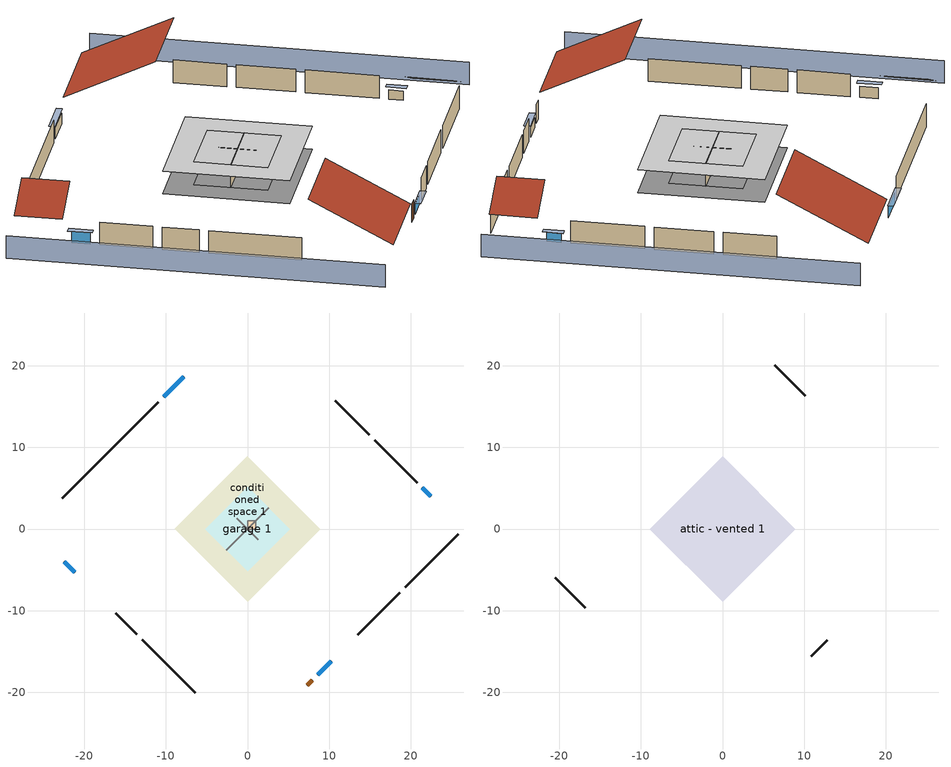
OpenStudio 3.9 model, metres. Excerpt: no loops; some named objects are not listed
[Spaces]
garage 1
 floor foundation (Slab1 construction): -5.17,0 0,5.17 5.17,0 0,-5.17 z0
 wall outside (Wall1 construction): 20.76,5.69 15.59,10.87 z0:2.44
 wall outside (Wall2 construction): 13.49,-12.97 18.66,-7.79 z0:2.44
 wall outside (Wall12 construction): -16.13,-10.32 -13.55,-12.91 z0:2.44
 wall to conditioned space 1 (Wall5 construction Reversed): 2.59,2.59 -2.59,-2.59 z0:2.44
 wall to conditioned space 1 (Wall6 construction Reversed): -1.29,1.29 1.29,-1.29 z0:2.44
conditioned space 1
 floor foundation (Slab2 construction): -8.88,0 0,8.88 8.88,0 0,-8.88 z0
 wall outside (Wall3 construction): -10.93,15.52 -22.66,3.79 z0:2.44
 wall outside (Wall4 construction): 14.93,11.52 10.77,15.68 z0:2.44
 wall outside (Wall7 construction): 19.32,-7.14 25.8,-0.66 z0:2.44
 wall outside (Wall8 construction): -12.89,-13.57 -6.37,-20.08 z0:2.44
 wall outside (AdiabaticWallConstruction): -7.84,18.62 -10.28,16.18 z0:1.16; 22.45,4.01 21.42,5.04 z0:0.98; 8.6,-17.86 10.24,-16.22 z0:1.04; -22.45,-4.01 -21.16,-5.29 z0:1.22
 wall outside (AdiabaticWallConstruction 1): 7.3,-19.16 7.94,-18.51 z0:2.03
 window (WindowConstruction): -7.84,18.62 -10.28,16.18 z0:1.16
 window (WindowConstruction 1): 22.45,4.01 21.42,5.04 z0:0.98
 window (WindowConstruction 2): 8.6,-17.85 10.24,-16.22 z0:1.04
 window (WindowConstruction 3): -22.45,-4.01 -21.16,-5.29 z0:1.22
 door (Door): 7.3,-19.16 7.94,-18.51 z0:2.03
central ac and furnace airloop ret air space
 floor adiabatic (AdiabaticConst): 0,0 0,1 1,1 1,0 z0
 wall adiabatic (AdiabaticConst): 0,1 0,0 1,0 1,1 0,1 z0:1
 ceiling adiabatic (AdiabaticConst): 1,0 1,1 0,1 0,0 z1
attic - vented 1
 floor to garage 1 (Floor1 construction): -5.17,0 0,5.17 5.17,0 0,-5.17 z2.44
 floor to conditioned space 1 (Floor2 construction Reversed): -8.88,0 0,8.88 8.88,0 0,-8.88 z2.44
 wall outside (Wall9 construction): 10.12,16.34 6.4,20.05 z0:2.44
 wall outside (Wall10 construction): -20.5,-5.95 -16.79,-9.67 z0:2.44
 wall outside (Wall11 construction): 10.89,-15.56 12.83,-13.62 z0:2.44
 roof outside (Roof1 construction): -7.18,19.27,2.44 -0.76,12.85,6.98 6.42,20.03,6.98 0,26.46,2.44
 roof outside (Roof2 construction): 23.11,3.35,2.44 20.11,0.35,4.56 23.46,-3,4.56 26.46,0,2.44
 roof outside (Roof3 construction): -23.11,-3.35,2.44 -20.11,-0.35,4.56 -23.46,3,4.56 -26.46,0,2.44
 roof outside (Roof4 construction): 6.64,-19.81,2.44 0.7,-13.88,6.64 -5.94,-20.52,6.64 0,-26.46,2.44
shading: -29.69,-3.23 -3.23,-29.69 / 29.69,3.23 3.23,29.69 z0:2.44; -10.49,15.96 -7.62,18.83 -8.05,19.26 -10.92,16.39 z1.46; 21.2,5.25 22.66,3.79 23.1,4.22 21.63,5.68 z1.28; 10.45,-16 8.38,-18.07 8.82,-18.5 10.88,-16.43 z1.34; -20.95,-5.51 -22.66,-3.79 -23.1,-4.22 -21.38,-5.94 z1.52
[Site]
Portland Intl Arpt_OR: Latitude {deg}=45.59; Longitude {deg}=-122.6; Time Zone {hr}=-8; Elevation {m}=33; Terrain=Suburbs; Keep Site Location Information=Yes
[Site:GroundTemperature:Shallow]
10.2558, 8.96328, 8.85977, 9.47314, 11.9355, 14.3863, 16.5111, 17.8571, 17.9714, 16.8767, 14.8061, 12.4304
[Site:WaterMainsTemperature]
Calculation Method=Schedule; Temperature Schedule=mains temperature schedule
[Building]
Building 1
[Material] Roughness=Rough
Name | Thickness {m} | Conductivity {W/m-K} | Density {kg/m3} | Specific Heat {J/kg-K} | Thermal Absorptance | Solar Absorptance | Visible Absorptance
asphalt or fiberglass shingles | 0.00635 | 0.162714 | 1121.4 | 1465.45 | 0.9 | 0.85 | 0.85
roof rigid ins | 0.00281632 | 0.029427 | 32.04 | 1214.23 | 0.9 | 0.7 | 0.7
osb sheathing 0.5 in. | 0.0127 | 0.115458 | 512.64 | 1214.23 | 0.9 | 0.6 | 0.6
wood siding | 0.0254 | 0.102417 | 544.68 | 1172.36 | 0.9 | 0.85 | 0.85
osb sheathing 0.5 in. 1 | 0.0127 | 0.115458 | 512.64 | 1214.23 | 0.9 | 0.7 | 0.7
wall stud and cavity | 0.1397 | 0.727959 | 139.0536 | 1170.24 | 0.9 | 0.6 | 0.6
wall stud and cavity 1 | 0.1397 | 0.550994 | 139.0536 | 1170.24 | 0.9 | 0.7 | 0.7
gypsum board | 0.0127 | 0.160291 | 801 | 837.4 | 0.9 | 0.6 | 0.6
osb sheathing 0.5 in. 2; osb sheathing 0.5 in. 3 | 0.0127 | 0.115458 | 512.64 | 1214.23
wall stud and cavity 2 | 0.1397 | 0.335416 | 139.0536 | 1170.24 | 0.9 | 0.7 | 0.7
ceiling stud and cavity | 0.1397 | 1.39189 | 65.682 | 1177.47 | 0.9 | 0.7 | 0.7
ceiling loosefill ins | 0.338667 | 0.0480833 | 16.02 | 1046.75 | 0.9 | 0.7 | 0.7
ceiling stud and cavity 1 | 0.1397 | 0.0920385 | 65.682 | 1177.47 | 0.9 | 0.7 | 0.7
concrete 4.0 in. | 0.1016 | 1.803125 | 2242.8 | 837.4 | 0.9 | 0.7 | 0.7
floor covering | 0.0127 | 0.0450781 | 54.468 | 1339.84 | 0.9 | 0.9 | 0.9
wood siding 1; wood siding 2 | 0.0254 | 0.102417 | 544.68 | 1172.36
wall rigid ins | 0.512978 | 0.029427 | 32.04 | 1214.23 | 0.9 | 0.7 | 0.7
wall stud and cavity 3 | 0.0889 | 0.380278 | 52.3479 | 1209.89 | 0.9 | 0.7 | 0.7
door material | 0.04445 | 0.0612267 | 512.64 | 1214.23 | 0.9 | 0.7 | 0.7
wall stud and cavity 4 | 0.0889 | 0.391764 | 83.0341 | 1211.67 | 0.9 | 0.7 | 0.7
furniture material conditioned space 1; furniture material garage 1 | 0.1524 | 0.115458 | 640.8 | 1214.23 | 0.9 | 0.6 | 0.6
[Construction]
Roof1 construction; Roof2 construction; Roof3 construction; Roof4 construction: asphalt or fiberglass shingles, roof rigid ins, osb sheathing 0.5 in.
Wall1 construction; Wall2 construction: wood siding, osb sheathing 0.5 in. 1, wall stud and cavity
Wall3 construction; Wall4 construction: wood siding, osb sheathing 0.5 in. 1, wall stud and cavity 1, gypsum board
Wall5 construction Reversed: gypsum board, wall stud and cavity 2, osb sheathing 0.5 in. 2
Wall6 construction Reversed: gypsum board, wall stud and cavity 2, osb sheathing 0.5 in. 3
Wall7 construction; Wall8 construction: wood siding, osb sheathing 0.5 in. 2, wall stud and cavity 1, gypsum board
Wall9 construction; Wall10 construction; Wall11 construction; Wall12 construction: wood siding, osb sheathing 0.5 in. 2, wall stud and cavity
Floor1 construction: ceiling stud and cavity
Floor2 construction Reversed: gypsum board, ceiling stud and cavity 1, ceiling loosefill ins
Slab1 construction: concrete 4.0 in.
Slab2 construction: concrete 4.0 in., floor covering
WindowConstruction; WindowConstruction 1; WindowConstruction 2; WindowConstruction 3: WindowMaterial
AdiabaticWallConstruction: wood siding 1, wall rigid ins, wall stud and cavity 3, gypsum board
Door: door material
AdiabaticWallConstruction 1: wood siding 2, wall rigid ins, wall stud and cavity 3, gypsum board
PartitionWallConstruction: gypsum board, wall stud and cavity 4, gypsum board
furniture construction conditioned space 1: furniture material conditioned space 1
furniture construction garage 1: furniture material garage 1
AdiabaticConst: Adiabatic
[WindowMaterial:SimpleGlazingSystem]
WindowMaterial: U-Factor {W/m2-K}=4.76952; Solar Heat Gain Coefficient=0.63
[Material:NoMass]
Adiabatic: Roughness=Rough; Thermal Resistance {m2-K/W}=176.1
[ThermalZone] Multiplier=1; Use Ideal Air Loads=No
Name | Volume {m3} | Thermostat
conditioned space | 384.656 | conditioned space temperature setpoint
attic - vented | 228.873
garage | 130.484
central ac and furnace airloop ret air zone | 1
[Sizing:Zone] Zone Cooling Design Supply Air Temperature Input Method=SupplyAirTemperature; Zone Cooling Design Supply Air Temperature {C}=14; Zone Cooling Design Supply Air Temperature Difference {deltaC}=11.11; Zone Heating Design Supply Air Temperature Input Method=SupplyAirTemperature; Zone Heating Design Supply Air Temperature {C}=40; Zone Heating Design Supply Air Temperature Difference {deltaC}=11.11; Zone Cooling Design Supply Air Humidity Ratio {kg-H2O/kg-air}=0.0085; Zone Heating Design Supply Air Humidity Ratio {kg-H2O/kg-air}=0.008; Cooling Design Air Flow Method=DesignDay; Heating Design Air Flow Method=DesignDay; Account for Dedicated Outdoor Air System=No; Dedicated Outdoor Air System Control Strategy=NeutralSupplyAir; Dedicated Outdoor Air Low Setpoint Temperature for Design {C}=autosize; Dedicated Outdoor Air High Setpoint Temperature for Design {C}=autosize; Zone Load Sizing Method=Sensible Load Only No Latent Load; Zone Latent Cooling Design Supply Air Humidity Ratio Input Method=HumidityRatioDifference; Zone Cooling Design Supply Air Humidity Ratio Difference {kgWater/kgDryAir}=0.005; Zone Latent Heating Design Supply Air Humidity Ratio Input Method=HumidityRatioDifference; Zone Humidification Design Supply Air Humidity Ratio Difference {kgWater/kgDryAir}=0.005; Sizing Option=Coincident
attic - vented; garage; central ac and furnace airloop ret air zone
[Space]
Name | Thermal Zone | Volume {m3}
conditioned space 1 | conditioned space | 384.656
attic - vented 1 | attic - vented | 228.873
garage 1 | garage | 130.484
central ac and furnace airloop ret air space | central ac and furnace airloop ret air zone
[ThermostatSetpoint:DualSetpoint]
conditioned space temperature setpoint: Heating Setpoint Temperature Schedule=heating setpoint; Cooling Setpoint Temperature Schedule=cooling setpoint; Temperature Difference Between Cutout And Setpoint {deltaC}=0
[Foundation:Kiva] Wall Height Above Grade {m}=0.1016; Wall Depth Below Slab {m}=0.2032
Name | Initial Indoor Air Temperature {C}
Foundation Kiva 1 | 13.4258
Foundation Kiva 2 | 20
[Foundation:Kiva:Settings]
Soil Conductivity {W/m-K}=1.3848; Soil Density {kg/m3}=1842.3; Soil Specific Heat {J/kg-K}=418.7; Ground Solar Absorptivity=0.9; Ground Thermal Absorptivity=0.9; Ground Surface Roughness {m}=0.03; Far-Field Width {m}=40; Deep-Ground Boundary Condition=ZeroFlux; Deep-Ground Depth {m}=40; Minimum Cell Dimension {m}=0.2; Maximum Cell Growth Coefficient=3; Simulation Timestep=Timestep
[SurfaceProperty:ExposedFoundationPerimeter] Exposed Perimeter Calculation Method=TotalExposedPerimeter
Name | Total Exposed Perimeter {m}
Slab1 | 18.288
Slab2 | 45.72
[SurfaceProperty:IncidentSolarMultiplier] Incident Solar Multiplier=1; Incident Solar Multiplier Schedule=trans schedule winter=0.85 summer=0.7
Window1; Window2; Window3; Window4
[InternalMass:Definition] Design Level Calculation Method=SurfaceArea
Name | Construction | Surface Area {m2}
partition wall mass | PartitionWallConstruction | 157.749
furniture mass conditioned space 1 | furniture construction conditioned space 1 | 63.09974
furniture mass garage 1 | furniture construction garage 1 | 5.35122
[InternalMass] Multiplier=1
Name | Internal Mass Definition | Space or SpaceType
partition wall mass | partition wall mass | conditioned space 1
furniture mass conditioned space 1 | furniture mass conditioned space 1 | conditioned space 1
furniture mass garage 1 | furniture mass garage 1 | garage 1
[Fan:SystemModel]
central ac and furnace supply fan: Availability Schedule=Always On Discrete; Design Maximum Air Flow Rate {m3/s}=0.507344; Speed Control Method=Discrete; Electric Power Minimum Flow Rate Fraction=0.2; Design Pressure Rise {Pa}=500; Motor Efficiency=1; Motor In Air Stream Fraction=1; Design Electric Power Consumption {W}=autosize; Design Power Sizing Method=PowerPerFlow; Electric Power Per Unit Flow Rate {W/(m3/s)}=794.58; Electric Power Per Unit Flow Rate Per Unit Pressure {W-s/m3-Pa}=1.66667; Fan Total Efficiency=0.7; Motor Loss Radiative Fraction=0; Speed Flow Fraction 1=0.79628; Speed Electric Power Fraction 1=0.50489; Speed Flow Fraction 2=1; Speed Electric Power Fraction 2=1
[EnergyManagementSystem:Sensor]
Name | Output Variable or Output Meter Index Key | Output Variable or Output Meter
central_ac_and_furnace_supply_fan_s; central_ac_and_furnace_supply_fan_s_1 | central ac and furnace supply fan | Fan Electricity Energy
water_heater_amb_temp | garage | Zone Mean Air Temperature
water_heater_amb_rh | garage | Zone Air Relative Humidity
water_heater_T_set | water heater setpoint | Schedule Value
out_pb_s |  | Site Outdoor Air Barometric Pressure
out_wt_s |  | Site Outdoor Air Humidity Ratio
site_vw_s |  | Site Wind Speed
cool_season | cooling season schedule | Schedule Value
central_ac_and_furnace_airloop_Fan_RTF_s | central ac and furnace supply fan | Fan Runtime Fraction Speed 1
central_ac_and_furnace_airloop_Fan_RTF_s_1 | central ac and furnace supply fan | Fan Runtime Fraction Speed 2
central_ac_and_furnace_airloop_AH_MFR_s | Node 6 | System Node Mass Flow Rate
central_ac_and_furnace_airloop_AH_VFR_s | Node 6 | System Node Current Density Volume Flow Rate
central_ac_and_furnace_airloop_AH_Tout_s | Node 6 | System Node Temperature
central_ac_and_furnace_airloop_AH_Wout_s | Node 6 | System Node Humidity Ratio
central_ac_and_furnace_airloop_RA_T_s | Node 9 | System Node Temperature
central_ac_and_furnace_airloop_Ra_W_s | Node 9 | System Node Humidity Ratio
central_ac_and_furnace_airloop_0_DZ_T_s | attic - vented | Zone Air Temperature
central_ac_and_furnace_airloop_0_DZ_W_s | attic - vented | Zone Mean Air Humidity Ratio
natural_vent_s | natural vent schedule | Schedule Value
htg_sp_s | heating setpoint | Schedule Value
clg_sp_s | cooling setpoint | Schedule Value
mech_vent_range_fan_0_sch_s | mech vent range fan 0 schedule | Schedule Value
mech_vent_bath_fan_0_sch_s | mech vent bath fan 0 schedule | Schedule Value
clothes_dryer_exhaust_0_sch_s | clothes_dryer | Schedule Value
htg_load_cond |  | Heating:EnergyTransfer:Zone:CONDITIONED SPACE
clg_load_cond |  | Cooling:EnergyTransfer:Zone:CONDITIONED SPACE
htg_load_duct |  | Heating:EnergyTransfer:Zone:CENTRAL AC AND FURNACE AIRLOOP RET AIR ZONE
clg_load_duct |  | Cooling:EnergyTransfer:Zone:CENTRAL AC AND FURNACE AIRLOOP RET AIR ZONE
s_conv | Floor2 | Surface Inside Face Convection Heat Gain Energy
s_ig | Floor2 | Surface Inside Face Internal Gains Radiation Heat Gain Energy
s_sol | Floor2 | Surface Inside Face Solar Radiation Heat Gain Energy
s_lgt | Floor2 | Surface Inside Face Lights Radiation Heat Gain Energy
s_surf | Floor2 | Surface Inside Face Net Surface Thermal Radiation Heat Gain Energy
s_conv_1 | Slab2 | Surface Inside Face Convection Heat Gain Energy
s_ig_1 | Slab2 | Surface Inside Face Internal Gains Radiation Heat Gain Energy
s_sol_1 | Slab2 | Surface Inside Face Solar Radiation Heat Gain Energy
s_lgt_1 | Slab2 | Surface Inside Face Lights Radiation Heat Gain Energy
s_surf_1 | Slab2 | Surface Inside Face Net Surface Thermal Radiation Heat Gain Energy
ss_sol | Door1 | Surface Inside Face Solar Radiation Heat Gain Energy
ss_lgt | Door1 | Surface Inside Face Lights Radiation Heat Gain Energy
ss_conv | Door1 | Surface Inside Face Convection Heat Gain Energy
ss_ig | Door1 | Surface Inside Face Internal Gains Radiation Heat Gain Energy
ss_surf | Door1 | Surface Inside Face Net Surface Thermal Radiation Heat Gain Energy
ss_conv_1 | Window1 | Surface Inside Face Convection Heat Gain Energy
ss_ig_1 | Window1 | Surface Inside Face Internal Gains Radiation Heat Gain Energy
ss_surf_1 | Window1 | Surface Inside Face Net Surface Thermal Radiation Heat Gain Energy
ss_trans_in | Window1 | Surface Window Transmitted Solar Radiation Rate
ss_back_out | Window1 | Surface Window Shortwave from Zone Back Out Window Heat Transfer Rate
ss_trans_out | Window1 | Surface Inside Face Initial Transmitted Diffuse Transmitted Out Window Solar Radiation Rate
ss_conv_2 | Window2 | Surface Inside Face Convection Heat Gain Energy
ss_ig_2 | Window2 | Surface Inside Face Internal Gains Radiation Heat Gain Energy
ss_surf_2 | Window2 | Surface Inside Face Net Surface Thermal Radiation Heat Gain Energy
ss_trans_in_1 | Window2 | Surface Window Transmitted Solar Radiation Rate
ss_back_out_1 | Window2 | Surface Window Shortwave from Zone Back Out Window Heat Transfer Rate
ss_trans_out_1 | Window2 | Surface Inside Face Initial Transmitted Diffuse Transmitted Out Window Solar Radiation Rate
ss_conv_3 | Window3 | Surface Inside Face Convection Heat Gain Energy
ss_ig_3 | Window3 | Surface Inside Face Internal Gains Radiation Heat Gain Energy
ss_surf_3 | Window3 | Surface Inside Face Net Surface Thermal Radiation Heat Gain Energy
ss_trans_in_2 | Window3 | Surface Window Transmitted Solar Radiation Rate
ss_back_out_2 | Window3 | Surface Window Shortwave from Zone Back Out Window Heat Transfer Rate
ss_trans_out_2 | Window3 | Surface Inside Face Initial Transmitted Diffuse Transmitted Out Window Solar Radiation Rate
ss_conv_4 | Window4 | Surface Inside Face Convection Heat Gain Energy
ss_ig_4 | Window4 | Surface Inside Face Internal Gains Radiation Heat Gain Energy
ss_surf_4 | Window4 | Surface Inside Face Net Surface Thermal Radiation Heat Gain Energy
ss_trans_in_3 | Window4 | Surface Window Transmitted Solar Radiation Rate
ss_back_out_3 | Window4 | Surface Window Shortwave from Zone Back Out Window Heat Transfer Rate
ss_trans_out_3 | Window4 | Surface Inside Face Initial Transmitted Diffuse Transmitted Out Window Solar Radiation Rate
s_conv_2 | Wall3 | Surface Inside Face Convection Heat Gain Energy
s_ig_2 | Wall3 | Surface Inside Face Internal Gains Radiation Heat Gain Energy
s_sol_2 | Wall3 | Surface Inside Face Solar Radiation Heat Gain Energy
s_lgt_2 | Wall3 | Surface Inside Face Lights Radiation Heat Gain Energy
s_surf_2 | Wall3 | Surface Inside Face Net Surface Thermal Radiation Heat Gain Energy
s_conv_3 | Wall4 | Surface Inside Face Convection Heat Gain Energy
s_ig_3 | Wall4 | Surface Inside Face Internal Gains Radiation Heat Gain Energy
s_sol_3 | Wall4 | Surface Inside Face Solar Radiation Heat Gain Energy
s_lgt_3 | Wall4 | Surface Inside Face Lights Radiation Heat Gain Energy
s_surf_3 | Wall4 | Surface Inside Face Net Surface Thermal Radiation Heat Gain Energy
s_conv_4 | Wall5 | Surface Inside Face Convection Heat Gain Energy
s_ig_4 | Wall5 | Surface Inside Face Internal Gains Radiation Heat Gain Energy
s_sol_4 | Wall5 | Surface Inside Face Solar Radiation Heat Gain Energy
s_lgt_4 | Wall5 | Surface Inside Face Lights Radiation Heat Gain Energy
s_surf_4 | Wall5 | Surface Inside Face Net Surface Thermal Radiation Heat Gain Energy
s_conv_5 | Wall6 | Surface Inside Face Convection Heat Gain Energy
s_ig_5 | Wall6 | Surface Inside Face Internal Gains Radiation Heat Gain Energy
s_sol_5 | Wall6 | Surface Inside Face Solar Radiation Heat Gain Energy
s_lgt_5 | Wall6 | Surface Inside Face Lights Radiation Heat Gain Energy
s_surf_5 | Wall6 | Surface Inside Face Net Surface Thermal Radiation Heat Gain Energy
s_conv_6 | Wall7 | Surface Inside Face Convection Heat Gain Energy
s_ig_6 | Wall7 | Surface Inside Face Internal Gains Radiation Heat Gain Energy
s_sol_6 | Wall7 | Surface Inside Face Solar Radiation Heat Gain Energy
s_lgt_6 | Wall7 | Surface Inside Face Lights Radiation Heat Gain Energy
s_surf_6 | Wall7 | Surface Inside Face Net Surface Thermal Radiation Heat Gain Energy
s_conv_7 | Wall8 | Surface Inside Face Convection Heat Gain Energy
s_ig_7 | Wall8 | Surface Inside Face Internal Gains Radiation Heat Gain Energy
s_sol_7 | Wall8 | Surface Inside Face Solar Radiation Heat Gain Energy
s_lgt_7 | Wall8 | Surface Inside Face Lights Radiation Heat Gain Energy
s_surf_7 | Wall8 | Surface Inside Face Net Surface Thermal Radiation Heat Gain Energy
im_conv | furniture mass conditioned space 1 | Surface Inside Face Convection Heat Gain Energy
im_ig | furniture mass conditioned space 1 | Surface Inside Face Internal Gains Radiation Heat Gain Energy
im_sol | furniture mass conditioned space 1 | Surface Inside Face Solar Radiation Heat Gain Energy
im_lgt | furniture mass conditioned space 1 | Surface Inside Face Lights Radiation Heat Gain Energy
im_surf | furniture mass conditioned space 1 | Surface Inside Face Net Surface Thermal Radiation Heat Gain Energy
im_conv_1 | partition wall mass | Surface Inside Face Convection Heat Gain Energy
im_ig_1 | partition wall mass | Surface Inside Face Internal Gains Radiation Heat Gain Energy
im_sol_1 | partition wall mass | Surface Inside Face Solar Radiation Heat Gain Energy
im_lgt_1 | partition wall mass | Surface Inside Face Lights Radiation Heat Gain Energy
im_surf_1 | partition wall mass | Surface Inside Face Net Surface Thermal Radiation Heat Gain Energy
airflow_gain | infil flow | Infiltration Sensible Heat Gain Energy
airflow_loss | infil flow | Infiltration Sensible Heat Loss Energy
airflow_gain_1 | natural vent flow | Infiltration Sensible Heat Gain Energy
airflow_loss_1 | natural vent flow | Infiltration Sensible Heat Loss Energy
airflow_gain_2 | whole house fan flow | Infiltration Sensible Heat Gain Energy
airflow_loss_2 | whole house fan flow | Infiltration Sensible Heat Loss Energy
mv_conv | mech vent bath fan 0 | Electric Equipment Convective Heating Energy
mv_rad | mech vent bath fan 0 | Electric Equipment Radiant Heating Energy
mv_conv_1 | mech vent house fan | Electric Equipment Convective Heating Energy
mv_rad_1 | mech vent house fan | Electric Equipment Radiant Heating Energy
mv_conv_2 | mech vent house fan cfis | Electric Equipment Convective Heating Energy
mv_rad_2 | mech vent house fan cfis | Electric Equipment Radiant Heating Energy
mv_conv_3 | mech vent range fan 0 | Electric Equipment Convective Heating Energy
mv_rad_3 | mech vent range fan 0 | Electric Equipment Radiant Heating Energy
mv_conv_4 | mech vent house fan latent load | Other Equipment Convective Heating Energy
mv_rad_4 | mech vent house fan latent load | Other Equipment Radiant Heating Energy
mv_conv_5 | mech vent house fan sensible load | Other Equipment Convective Heating Energy
mv_rad_5 | mech vent house fan sensible load | Other Equipment Radiant Heating Energy
ducts_conv | central ac and furnace airloop_0 RetCondToRP | Other Equipment Convective Heating Energy
ducts_rad | central ac and furnace airloop_0 RetCondToRP | Other Equipment Radiant Heating Energy
ducts_conv_1 | central ac and furnace airloop_0 RetLatLkToRP | Other Equipment Convective Heating Energy
ducts_rad_1 | central ac and furnace airloop_0 RetLatLkToRP | Other Equipment Radiant Heating Energy
ducts_conv_2 | central ac and furnace airloop_0 RetSensLkToRP | Other Equipment Convective Heating Energy
ducts_rad_2 | central ac and furnace airloop_0 RetSensLkToRP | Other Equipment Radiant Heating Energy
ducts_conv_3 | central ac and furnace airloop_0 SupCondToLv | Other Equipment Convective Heating Energy
ducts_rad_3 | central ac and furnace airloop_0 SupCondToLv | Other Equipment Radiant Heating Energy
ducts_conv_4 | central ac and furnace airloop_0 SupLatLkToCond | Other Equipment Convective Heating Energy
ducts_rad_4 | central ac and furnace airloop_0 SupLatLkToCond | Other Equipment Radiant Heating Energy
ducts_conv_5 | central ac and furnace airloop_0 SupSensLkToCond | Other Equipment Convective Heating Energy
ducts_rad_5 | central ac and furnace airloop_0 SupSensLkToCond | Other Equipment Radiant Heating Energy
ig_lgt_conv | interior lighting | Lights Convective Heating Energy
ig_lgt_rad | interior lighting | Lights Radiant Heating Energy
ig_lgt_vis | interior lighting | Lights Visible Radiation Heating Energy
ig_ee_conv | clothes dryer | Electric Equipment Convective Heating Energy
ig_ee_rad | clothes dryer | Electric Equipment Radiant Heating Energy
ig_ee_conv_1 | clothes washer | Electric Equipment Convective Heating Energy
ig_ee_rad_1 | clothes washer | Electric Equipment Radiant Heating Energy
ig_ee_conv_2 | cooking range | Electric Equipment Convective Heating Energy
ig_ee_rad_2 | cooking range | Electric Equipment Radiant Heating Energy
[EnergyManagementSystem:Actuator]
Name | Actuated Component | Actuated Component Type | Actuated Component Control Type | Zone or Space
water_heater_sens_act | water heater sens | OtherEquipment | Power Level | garage 1
water_heater_lat_act | water heater lat | OtherEquipment | Power Level | garage 1
water_heater_hpwh_ec_adj_act | water heater energy adjustment1 | OtherEquipment | Power Level | garage 1
central_ac_and_furnace_airloop_0_SupSensLkToCond_act | central ac and furnace airloop_0 SupSensLkToCond | OtherEquipment | Power Level | conditioned space 1
central_ac_and_furnace_airloop_0_SupLatLkToCond_act | central ac and furnace airloop_0 SupLatLkToCond | OtherEquipment | Power Level | conditioned space 1
central_ac_and_furnace_airloop_0_SupCondToLv_act | central ac and furnace airloop_0 SupCondToLv | OtherEquipment | Power Level | conditioned space 1
central_ac_and_furnace_airloop_0_RetCondToRP_act | central ac and furnace airloop_0 RetCondToRP | OtherEquipment | Power Level | central ac and furnace airloop ret air space
central_ac_and_furnace_airloop_0_RetSensLkToRP_act | central ac and furnace airloop_0 RetSensLkToRP | OtherEquipment | Power Level | central ac and furnace airloop ret air space
central_ac_and_furnace_airloop_0_RetLatLkToRP_act | central ac and furnace airloop_0 RetLatLkToRP | OtherEquipment | Power Level | central ac and furnace airloop ret air space
central_ac_and_furnace_airloop_0_SupCondToDZ_act | central ac and furnace airloop_0 SupCondToDZ | OtherEquipment | Power Level | attic - vented 1
central_ac_and_furnace_airloop_0_RetCondToDZ_act | central ac and furnace airloop_0 RetCondToDZ | OtherEquipment | Power Level | attic - vented 1
central_ac_and_furnace_airloop_0_SupSensLkToDZ_act | central ac and furnace airloop_0 SupSensLkToDZ | OtherEquipment | Power Level | attic - vented 1
central_ac_and_furnace_airloop_0_SupLatLkToDZ_act | central ac and furnace airloop_0 SupLatLkToDZ | OtherEquipment | Power Level | attic - vented 1
whole_house_fan_act | whole house fan | ElectricEquipment | Electricity Rate | conditioned space 1
mech_vent_house_fan_cfis_act | mech vent house fan cfis | ElectricEquipment | Electricity Rate | conditioned space 1
mech_vent_house_fan_sensible_load_act | mech vent house fan sensible load | OtherEquipment | Power Level | conditioned space 1
mech_vent_house_fan_latent_load_act | mech vent house fan latent load | OtherEquipment | Power Level | conditioned space 1
[OtherEquipment:Definition] Design Level Calculation Method=EquipmentLevel
Name | Design Level {W} | Fraction Latent | Fraction Radiant | Fraction Lost
water heater sens; central ac and furnace airloop_0 SupSensLkToCond; central ac and furnace airloop_0 SupCondToLv; central ac and furnace airloop_0 RetCondToRP; central ac and furnace airloop_0 RetSensLkToRP; central ac and furnace airloop_0 SupCondToDZ; central ac and furnace airloop_0 RetCondToDZ; central ac and furnace airloop_0 SupSensLkToDZ; mech vent house fan sensible load | 0 | 0 | 0 | 0
water heater lat; central ac and furnace airloop_0 SupLatLkToCond; central ac and furnace airloop_0 RetLatLkToRP; central ac and furnace airloop_0 SupLatLkToDZ; mech vent house fan latent load | 0 | 1 | 0 | 0
water heater energy adjustment1 | 0.01 | 0 | 0 | 1
clothes dryer 2 | 0 | 0.015 | 0.081 | 0.85
cooking range 2 | 1489.76 | 0.16 | 0.384 | 0.2
misc pool heater | 2248.28 | 0 | 0 | 1
general water use sensible | -43.4886 | 0 | 0.6 | 0
general water use latent | 44.1266 | 1 | 0 | 0
[OtherEquipment]
Name | Other Equipment Definition | Space or SpaceType | Schedule | Fuel Type
water heater sens | water heater sens | garage 1 | Always On Discrete
water heater lat | water heater lat | garage 1 | Always On Discrete
water heater energy adjustment1 | water heater energy adjustment1 | garage 1 | Always On Discrete | Electricity
clothes dryer 1 | clothes dryer 2 | conditioned space 1 | clothes_dryer | Electricity
cooking range 1 | cooking range 2 | conditioned space 1 | cooking_range | NaturalGas
misc pool heater | misc pool heater | conditioned space 1 | misc pool heater schedule | NaturalGas
general water use sensible | general water use sensible | conditioned space 1 | general water use schedule
general water use latent | general water use latent | conditioned space 1 | general water use schedule
central ac and furnace airloop_0 SupSensLkToCond | central ac and furnace airloop_0 SupSensLkToCond | conditioned space 1 | Always On Discrete
central ac and furnace airloop_0 SupLatLkToCond | central ac and furnace airloop_0 SupLatLkToCond | conditioned space 1 | Always On Discrete
central ac and furnace airloop_0 SupCondToLv | central ac and furnace airloop_0 SupCondToLv | conditioned space 1 | Always On Discrete
central ac and furnace airloop_0 RetCondToRP | central ac and furnace airloop_0 RetCondToRP | central ac and furnace airloop ret air space | Always On Discrete
central ac and furnace airloop_0 RetSensLkToRP | central ac and furnace airloop_0 RetSensLkToRP | central ac and furnace airloop ret air space | Always On Discrete
central ac and furnace airloop_0 RetLatLkToRP | central ac and furnace airloop_0 RetLatLkToRP | central ac and furnace airloop ret air space | Always On Discrete
central ac and furnace airloop_0 SupCondToDZ | central ac and furnace airloop_0 SupCondToDZ | attic - vented 1 | Always On Discrete
central ac and furnace airloop_0 RetCondToDZ | central ac and furnace airloop_0 RetCondToDZ | attic - vented 1 | Always On Discrete
central ac and furnace airloop_0 SupSensLkToDZ | central ac and furnace airloop_0 SupSensLkToDZ | attic - vented 1 | Always On Discrete
central ac and furnace airloop_0 SupLatLkToDZ | central ac and furnace airloop_0 SupLatLkToDZ | attic - vented 1 | Always On Discrete
mech vent house fan sensible load | mech vent house fan sensible load | conditioned space 1 | Always On Discrete
mech vent house fan latent load | mech vent house fan latent load | conditioned space 1 | Always On Discrete
[ElectricEquipment:Definition] Design Level Calculation Method=EquipmentLevel
Name | Design Level {W} | Fraction Latent | Fraction Radiant | Fraction Lost
clothes washer | 145.209 | 0.03 | 0.162 | 0.7
clothes dryer | 3725.88 | 0.015 | 0.081 | 0.85
dishwasher | 453.177 | 0.3 | 0.18 | 0.4
fridge | 49.4292 | 0 | 0.6 | 0
cooking range | 50.8329 | 0.16 | 0.384 | 0.2
misc tv | 365.845 | 0 | 0.6 | 0
misc plug loads | 315.023 | 0.021 | 0.558 | 0.049
misc pool pump | 811.129 | 0 | 0 | 1
whole house fan; mech vent house fan | 0 | 0 | 0 | 1
mech vent house fan cfis | 0 | 0 | 0 | 0
mech vent range fan 0; mech vent bath fan 0 | 30 | 0 | 0 | 1
[ElectricEquipment] Space or SpaceType=conditioned space 1
Name | Electric Equipment Definition | Schedule
clothes washer | clothes washer | clothes_washer
clothes dryer | clothes dryer | clothes_dryer
dishwasher | dishwasher | dishwasher
fridge | fridge | fridge schedule
cooking range | cooking range | cooking_range
misc tv | misc tv | plug_loads_tv
misc plug loads | misc plug loads | plug_loads_other
misc pool pump | misc pool pump | misc pool pump schedule
whole house fan | whole house fan | Always On Discrete
mech vent house fan | mech vent house fan | mech vent house fan schedule
mech vent house fan cfis | mech vent house fan cfis | mech vent house fan cfis schedule
mech vent range fan 0 | mech vent range fan 0 | mech vent range fan 0 schedule
mech vent bath fan 0 | mech vent bath fan 0 | mech vent bath fan 0 schedule
[WaterUse:Equipment:Definition]
Name | Peak Flow Rate {m3/s}
clothes washer | 7.93525e-06
dishwasher | 3.93572e-06
[Lights:Definition] Design Level Calculation Method=LightingLevel; Fraction Radiant=0.6; Fraction Visible=0.2; Return Air Fraction=0
Name | Lighting Level {W}
interior lighting | 206.098
garage lighting | 7.22534
[Lights] Fraction Replaceable=1
Name | Lights Definition | Space or SpaceType | Schedule
interior lighting | interior lighting | conditioned space 1 | lighting_interior
garage lighting | garage lighting | garage 1 | lighting_garage
[Exterior:Lights:Definition]
exterior lighting: Design Level {W}=7.09205
[Exterior:Lights]
exterior lighting: Exterior Lights Definition=exterior lighting; Schedule=exterior lighting schedule
[People:Definition]
occupants: Number of People Calculation Method=People; Number of People {people}=2; Fraction Radiant=0.314171; Sensible Heat Fraction=0.56303; Carbon Dioxide Generation Rate {m3/s-W}=0; Enable ASHRAE 55 Comfort Warnings=No; Mean Radiant Temperature Calculation Type=EnclosureAveraged
[People]
occupants: People Definition=occupants; Space or SpaceType=conditioned space 1; Number of People Schedule=occupants; Activity Level Schedule=occupants activity schedule; Multiplier=1
[ZoneMixing] Schedule=Always On Continuous; Design Flow Rate Calculation Method=Flow/Zone; Design Flow Rate {m3/s}=0
Name | Zone or Space | Source Zone or Space
central ac and furnace airloop_0 ZoneMixDZToCond mix | conditioned space | attic - vented
central ac and furnace airloop_0 ZoneMixCondToDZ mix; whole house fan mix | attic - vented | conditioned space
[SpaceInfiltration:DesignFlowRate] Schedule=Always On Discrete; Design Flow Rate Calculation Method=Flow/Space; Design Flow Rate {m3/s}=0
Name | Space or SpaceType
natural vent flow; whole house fan flow; infil flow | conditioned space 1
attic_vented 1 duct leakage imbalance infil flow | attic - vented 1
[SpaceInfiltration:EffectiveLeakageArea] Schedule=Always On Discrete
Name | Space or SpaceType | Effective Air Leakage Area {cm2} | Stack Coefficient | Wind Coefficient
infil garage 1 | garage 1 | 407.755 | 0.000129147 | 4.38083e-05
infil attic - vented 1 | attic - vented 1 | 7041.35 | 0.000226005 | 3.73274e-05
[Schedule:Ruleset]
Name | Default Day Schedule
heating setpoint | heating setpoint default day
cooling setpoint | cooling setpoint default day
trans schedule winter=0.85 summer=0.7 | trans schedule winter=0.85 summer=0.7 default day
exterior lighting schedule | exterior lighting schedule default day
misc pool heater schedule | misc pool heater schedule default day
misc pool pump schedule | misc pool pump schedule default day
general water use schedule | general water use schedule default day
mech vent range fan 0 schedule | mech vent range fan 0 schedule default day
mech vent bath fan 0 schedule | mech vent bath fan 0 schedule default day
[Schedule:Day]
heating setpoint default day; cooling setpoint default day; trans schedule winter=0.85 summer=0.7 default day; exterior lighting schedule default day; misc pool heater schedule default day; misc pool pump schedule default day; general water use schedule default day; mech vent range fan 0 schedule default day; mech vent bath fan 0 schedule default day: 24, 0, 0
heating setpoint day: 24, 0, 20
cooling setpoint day: 24, 0, 21.1111
trans schedule winter=0.85 summer=0.7 day; trans schedule winter=0.85 summer=0.7 day 2: 24, 0, 0.85
trans schedule winter=0.85 summer=0.7 day 1: 24, 0, 0.7
exterior lighting schedule day: 1, 0, 0.566667, 3, 0, 0.524167, 5, 0, 0.495833, 6, 0, 0.5525, 7, 0, 0.623333, 8, 0, 0.580833, 9, 0, 0.439167, 10, 0, 0.354167, 12, 0, 0.34, 13, 0, 0.354167, 14, 0, 0.396667, 15, 0, 0.425, 16, 0, 0.495833, 17, 0, 0.623333, 18, 0, 0.793333, 19, 0, 0.906667, 20, 0, 0.963333, 21, 0, 0.991667, 22, 0, 0.920833, 23, 0, 0.793333, 24, 0, 0.665833
exterior lighting schedule day 1: 1, 0, 0.528571, 3, 0, 0.488929, 5, 0, 0.4625, 6, 0, 0.515357, 7, 0, 0.581429, 8, 0, 0.541786, 9, 0, 0.409643, 10, 0, 0.330357, 12, 0, 0.317143, 13, 0, 0.330357, 14, 0, 0.37, 15, 0, 0.396429, 16, 0, 0.4625, 17, 0, 0.581429, 18, 0, 0.74, 19, 0, 0.845714, 20, 0, 0.898571, 21, 0, 0.925, 22, 0, 0.858929, 23, 0, 0.74, 24, 0, 0.621071
exterior lighting schedule day 2: 1, 0, 0.485714, 3, 0, 0.449286, 5, 0, 0.425, 6, 0, 0.473571, 7, 0, 0.534286, 8, 0, 0.497857, 9, 0, 0.376429, 10, 0, 0.303571, 12, 0, 0.291429, 13, 0, 0.303571, 14, 0, 0.34, 15, 0, 0.364286, 16, 0, 0.425, 17, 0, 0.534286, 18, 0, 0.68, 19, 0, 0.777143, 20, 0, 0.825714, 21, 0, 0.85, 22, 0, 0.789286, 23, 0, 0.68, 24, 0, 0.570714
exterior lighting schedule day 3: 1, 0, 0.442857, 3, 0, 0.409643, 5, 0, 0.3875, 6, 0, 0.431786, 7, 0, 0.487143, 8, 0, 0.453929, 9, 0, 0.343214, 10, 0, 0.276786, 12, 0, 0.265714, 13, 0, 0.276786, 14, 0, 0.31, 15, 0, 0.332143, 16, 0, 0.3875, 17, 0, 0.487143, 18, 0, 0.62, 19, 0, 0.708571, 20, 0, 0.752857, 21, 0, 0.775, 22, 0, 0.719643, 23, 0, 0.62, 24, 0, 0.520357
exterior lighting schedule day 4: 1, 0, 0.4, 3, 0, 0.37, 5, 0, 0.35, 6, 0, 0.39, 7, 0, 0.44, 8, 0, 0.41, 9, 0, 0.31, 10, 0, 0.25, 12, 0, 0.24, 13, 0, 0.25, 14, 0, 0.28, 15, 0, 0.3, 16, 0, 0.35, 17, 0, 0.44, 18, 0, 0.56, 19, 0, 0.64, 20, 0, 0.68, 21, 0, 0.7, 22, 0, 0.65, 23, 0, 0.56, 24, 0, 0.47
exterior lighting schedule day 5: 1, 0, 0.380952, 3, 0, 0.352381, 5, 0, 0.333333, 6, 0, 0.371429, 7, 0, 0.419048, 8, 0, 0.390476, 9, 0, 0.295238, 10, 0, 0.238095, 12, 0, 0.228571, 13, 0, 0.238095, 14, 0, 0.266667, 15, 0, 0.285714, 16, 0, 0.333333, 17, 0, 0.419048, 18, 0, 0.533333, 19, 0, 0.609524, 20, 0, 0.647619, 21, 0, 0.666667, 22, 0, 0.619048, 23, 0, 0.533333, 24, 0, 0.447619
exterior lighting schedule day 6: 1, 0, 0.390476, 3, 0, 0.36119, 5, 0, 0.341667, 6, 0, 0.380714, 7, 0, 0.429524, 8, 0, 0.400238, 9, 0, 0.302619, 10, 0, 0.244048, 12, 0, 0.234286, 13, 0, 0.244048, 14, 0, 0.273333, 15, 0, 0.292857, 16, 0, 0.341667, 17, 0, 0.429524, 18, 0, 0.546667, 19, 0, 0.624762, 20, 0, 0.66381, 21, 0, 0.683333, 22, 0, 0.634524, 23, 0, 0.546667, 24, 0, 0.45881
exterior lighting schedule day 7: 1, 0, 0.419048, 3, 0, 0.387619, 5, 0, 0.366667, 6, 0, 0.408571, 7, 0, 0.460952, 8, 0, 0.429524, 9, 0, 0.324762, 10, 0, 0.261905, 12, 0, 0.251429, 13, 0, 0.261905, 14, 0, 0.293333, 15, 0, 0.314286, 16, 0, 0.366667, 17, 0, 0.460952, 18, 0, 0.586667, 19, 0, 0.670476, 20, 0, 0.712381, 21, 0, 0.733333, 22, 0, 0.680952, 23, 0, 0.586667, 24, 0, 0.492381
exterior lighting schedule day 8: 1, 0, 0.466667, 3, 0, 0.431667, 5, 0, 0.408333, 6, 0, 0.455, 7, 0, 0.513333, 8, 0, 0.478333, 9, 0, 0.361667, 10, 0, 0.291667, 12, 0, 0.28, 13, 0, 0.291667, 14, 0, 0.326667, 15, 0, 0.35, 16, 0, 0.408333, 17, 0, 0.513333, 18, 0, 0.653333, 19, 0, 0.746667, 20, 0, 0.793333, 21, 0, 0.816667, 22, 0, 0.758333, 23, 0, 0.653333, 24, 0, 0.548333
exterior lighting schedule day 9: 1, 0, 0.509524, 3, 0, 0.47131, 5, 0, 0.445833, 6, 0, 0.496786, 7, 0, 0.560476, 8, 0, 0.522262, 9, 0, 0.394881, 10, 0, 0.318452, 12, 0, 0.305714, 13, 0, 0.318452, 14, 0, 0.356667, 15, 0, 0.382143, 16, 0, 0.445833, 17, 0, 0.560476, 18, 0, 0.713333, 19, 0, 0.815238, 20, 0, 0.86619, 21, 0, 0.891667, 22, 0, 0.827976, 23, 0, 0.713333, 24, 0, 0.59869
exterior lighting schedule day 10: 1, 0, 0.552381, 3, 0, 0.510952, 5, 0, 0.483333, 6, 0, 0.538571, 7, 0, 0.607619, 8, 0, 0.56619, 9, 0, 0.428095, 10, 0, 0.345238, 12, 0, 0.331429, 13, 0, 0.345238, 14, 0, 0.386667, 15, 0, 0.414286, 16, 0, 0.483333, 17, 0, 0.607619, 18, 0, 0.773333, 19, 0, 0.88381, 20, 0, 0.939048, 21, 0, 0.966667, 22, 0, 0.897619, 23, 0, 0.773333, 24, 0, 0.649048
exterior lighting schedule day 11: 1, 0, 0.571429, 3, 0, 0.528571, 5, 0, 0.5, 6, 0, 0.557143, 7, 0, 0.628571, 8, 0, 0.585714, 9, 0, 0.442857, 10, 0, 0.357143, 12, 0, 0.342857, 13, 0, 0.357143, 14, 0, 0.4, 15, 0, 0.428571, 16, 0, 0.5, 17, 0, 0.628571, 18, 0, 0.8, 19, 0, 0.914286, 20, 0, 0.971429, 21, 0, 1, 22, 0, 0.928571, 23, 0, 0.8, 24, 0, 0.671429
misc pool heater schedule day; misc pool heater schedule day 10; misc pool pump schedule day; misc pool pump schedule day 10: 3, 0, 0.0234796, 4, 0, 0.0313062, 5, 0, 0.0626123, 6, 0, 0.117398, 7, 0, 0.20349, 8, 0, 0.344368, 9, 0, 0.657429, 10, 0, 0.947011, 11, 0, 0.993971, 12, 0, 0.947011, 13, 0, 0.939185, 14, 0, 0.704389, 15, 0, 0.586991, 16, 0, 0.477419, 17, 0, 0.289582, 18, 0, 0.18001, 19, 0, 0.101745, 20, 0, 0.0626123, 21, 0, 0.0313062, 24, 0, 0.0234796
misc pool heater schedule day 1; misc pool pump schedule day 1: 3, 0, 0.023622, 4, 0, 0.0314961, 5, 0, 0.0629921, 6, 0, 0.11811, 7, 0, 0.204724, 8, 0, 0.346457, 9, 0, 0.661417, 10, 0, 0.952756, 11, 0, 1, 12, 0, 0.952756, 13, 0, 0.944882, 14, 0, 0.708661, 15, 0, 0.590551, 16, 0, 0.480315, 17, 0, 0.291339, 18, 0, 0.181102, 19, 0, 0.102362, 20, 0, 0.0629921, 21, 0, 0.0314961, 24, 0, 0.023622
misc pool heater schedule day 2; misc pool heater schedule day 4; misc pool pump schedule day 2; misc pool pump schedule day 4: 3, 0, 0.0206108, 4, 0, 0.0274811, 5, 0, 0.0549621, 6, 0, 0.103054, 7, 0, 0.178627, 8, 0, 0.302292, 9, 0, 0.577102, 10, 0, 0.831302, 11, 0, 0.872524, 12, 0, 0.831302, 13, 0, 0.824432, 14, 0, 0.618324, 15, 0, 0.51527, 16, 0, 0.419086, 17, 0, 0.2542, 18, 0, 0.158016, 19, 0, 0.0893134, 20, 0, 0.0549621, 21, 0, 0.0274811, 24, 0, 0.0206108
misc pool heater schedule day 3; misc pool pump schedule day 3: 3, 0, 0.0205498, 4, 0, 0.0273997, 5, 0, 0.0547994, 6, 0, 0.102749, 7, 0, 0.178098, 8, 0, 0.301396, 9, 0, 0.575393, 10, 0, 0.82884, 11, 0, 0.86994, 12, 0, 0.82884, 13, 0, 0.82199, 14, 0, 0.616493, 15, 0, 0.513744, 16, 0, 0.417845, 17, 0, 0.253447, 18, 0, 0.157548, 19, 0, 0.0890489, 20, 0, 0.0547994, 21, 0, 0.0273997, 24, 0, 0.0205498
misc pool heater schedule day 5; misc pool heater schedule day 7; misc pool pump schedule day 5; misc pool pump schedule day 7: 3, 0, 0.0180675, 4, 0, 0.02409, 5, 0, 0.04818, 6, 0, 0.0903375, 7, 0, 0.156585, 8, 0, 0.26499, 9, 0, 0.50589, 10, 0, 0.728723, 11, 0, 0.764858, 12, 0, 0.728723, 13, 0, 0.7227, 14, 0, 0.542025, 15, 0, 0.451688, 16, 0, 0.367373, 17, 0, 0.222833, 18, 0, 0.138518, 19, 0, 0.0782925, 20, 0, 0.04818, 21, 0, 0.02409, 24, 0, 0.0180675
misc pool heater schedule day 6; misc pool pump schedule day 6: 3, 0, 0.0179658, 4, 0, 0.0239544, 5, 0, 0.0479087, 6, 0, 0.0898289, 7, 0, 0.155703, 8, 0, 0.263498, 9, 0, 0.503042, 10, 0, 0.72462, 11, 0, 0.760551, 12, 0, 0.72462, 13, 0, 0.718631, 14, 0, 0.538973, 15, 0, 0.449144, 16, 0, 0.365304, 17, 0, 0.221578, 18, 0, 0.137738, 19, 0, 0.0778517, 20, 0, 0.0479087, 21, 0, 0.0239544, 24, 0, 0.0179658
misc pool heater schedule day 8; misc pool pump schedule day 8: 3, 0, 0.0198987, 4, 0, 0.0265316, 5, 0, 0.0530631, 6, 0, 0.0994934, 7, 0, 0.172455, 8, 0, 0.291847, 9, 0, 0.557163, 10, 0, 0.80258, 11, 0, 0.842377, 12, 0, 0.80258, 13, 0, 0.795947, 14, 0, 0.59696, 15, 0, 0.497467, 16, 0, 0.404606, 17, 0, 0.245417, 18, 0, 0.152557, 19, 0, 0.0862276, 20, 0, 0.0530631, 21, 0, 0.0265316, 24, 0, 0.0198987
misc pool heater schedule day 9; misc pool pump schedule day 9: 3, 0, 0.0198173, 4, 0, 0.0264231, 5, 0, 0.0528461, 6, 0, 0.0990865, 7, 0, 0.17175, 8, 0, 0.290654, 9, 0, 0.554884, 10, 0, 0.799297, 11, 0, 0.838932, 12, 0, 0.799297, 13, 0, 0.792692, 14, 0, 0.594519, 15, 0, 0.495432, 16, 0, 0.402952, 17, 0, 0.244413, 18, 0, 0.151933, 19, 0, 0.0858749, 20, 0, 0.0528461, 21, 0, 0.0264231, 24, 0, 0.0198173
general water use schedule day: 1, 0, 0.315068, 3, 0, 0.287671, 4, 0, 0.342466, 5, 0, 0.369863, 6, 0, 0.520548, 7, 0, 0.60274, 8, 0, 0.534247, 10, 0, 0.506849, 11, 0, 0.465753, 14, 0, 0.479452, 15, 0, 0.534247, 16, 0, 0.589041, 17, 0, 0.69863, 18, 0, 0.876712, 19, 0, 0.890411, 20, 0, 0.986301, 21, 0, 1, 22, 0, 0.863014, 23, 0, 0.616438, 24, 0, 0.465753
mech vent range fan 0 schedule day: 14, 0, 0, 15, 0, 1, 24, 0, 0
mech vent bath fan 0 schedule day: 4, 0, 0, 5, 0, 1, 24, 0, 0
[Schedule:Rule] Apply Sunday=Yes; Apply Monday=Yes; Apply Tuesday=Yes; Apply Wednesday=Yes; Apply Thursday=Yes; Apply Friday=Yes; Apply Saturday=Yes; Date Specification Type=DateRange; Start Day=1
Name | Schedule Ruleset | Rule Order | Day Schedule | Start Month | End Month | End Day
heating setpoint allday rule | heating setpoint | 0 | heating setpoint day | 1 | 12 | 31
cooling setpoint allday rule | cooling setpoint | 0 | cooling setpoint day | 1 | 12 | 31
trans schedule winter=0.85 summer=0.7 allday rule | trans schedule winter=0.85 summer=0.7 | 2 | trans schedule winter=0.85 summer=0.7 day | 1 | 5 | 31
trans schedule winter=0.85 summer=0.7 allday rule 1 | trans schedule winter=0.85 summer=0.7 | 1 | trans schedule winter=0.85 summer=0.7 day 1 | 6 | 9 | 30
trans schedule winter=0.85 summer=0.7 allday rule 2 | trans schedule winter=0.85 summer=0.7 | 0 | trans schedule winter=0.85 summer=0.7 day 2 | 10 | 12 | 31
exterior lighting schedule allday rule | exterior lighting schedule | 11 | exterior lighting schedule day | 1 | 1 | 31
exterior lighting schedule allday rule 1 | exterior lighting schedule | 10 | exterior lighting schedule day 1 | 2 | 2 | 28
exterior lighting schedule allday rule 2 | exterior lighting schedule | 9 | exterior lighting schedule day 2 | 3 | 3 | 31
exterior lighting schedule allday rule 3 | exterior lighting schedule | 8 | exterior lighting schedule day 3 | 4 | 4 | 30
exterior lighting schedule allday rule 4 | exterior lighting schedule | 7 | exterior lighting schedule day 4 | 5 | 5 | 31
exterior lighting schedule allday rule 5 | exterior lighting schedule | 6 | exterior lighting schedule day 5 | 6 | 6 | 30
exterior lighting schedule allday rule 6 | exterior lighting schedule | 5 | exterior lighting schedule day 6 | 7 | 7 | 31
exterior lighting schedule allday rule 7 | exterior lighting schedule | 4 | exterior lighting schedule day 7 | 8 | 8 | 31
exterior lighting schedule allday rule 8 | exterior lighting schedule | 3 | exterior lighting schedule day 8 | 9 | 9 | 30
exterior lighting schedule allday rule 9 | exterior lighting schedule | 2 | exterior lighting schedule day 9 | 10 | 10 | 31
exterior lighting schedule allday rule 10 | exterior lighting schedule | 1 | exterior lighting schedule day 10 | 11 | 11 | 30
exterior lighting schedule allday rule 11 | exterior lighting schedule | 0 | exterior lighting schedule day 11 | 12 | 12 | 31
misc pool heater schedule allday rule | misc pool heater schedule | 10 | misc pool heater schedule day | 1 | 1 | 31
misc pool heater schedule allday rule 1 | misc pool heater schedule | 9 | misc pool heater schedule day 1 | 2 | 2 | 28
misc pool heater schedule allday rule 2 | misc pool heater schedule | 8 | misc pool heater schedule day 2 | 3 | 3 | 31
misc pool heater schedule allday rule 3 | misc pool heater schedule | 7 | misc pool heater schedule day 3 | 4 | 4 | 30
misc pool heater schedule allday rule 4 | misc pool heater schedule | 6 | misc pool heater schedule day 4 | 5 | 5 | 31
misc pool heater schedule allday rule 5 | misc pool heater schedule | 5 | misc pool heater schedule day 5 | 6 | 6 | 30
misc pool heater schedule allday rule 6 | misc pool heater schedule | 4 | misc pool heater schedule day 6 | 7 | 8 | 31
misc pool heater schedule allday rule 7 | misc pool heater schedule | 3 | misc pool heater schedule day 7 | 9 | 9 | 30
misc pool heater schedule allday rule 8 | misc pool heater schedule | 2 | misc pool heater schedule day 8 | 10 | 10 | 31
misc pool heater schedule allday rule 9 | misc pool heater schedule | 1 | misc pool heater schedule day 9 | 11 | 11 | 30
misc pool heater schedule allday rule 10 | misc pool heater schedule | 0 | misc pool heater schedule day 10 | 12 | 12 | 31
misc pool pump schedule allday rule | misc pool pump schedule | 10 | misc pool pump schedule day | 1 | 1 | 31
misc pool pump schedule allday rule 1 | misc pool pump schedule | 9 | misc pool pump schedule day 1 | 2 | 2 | 28
misc pool pump schedule allday rule 2 | misc pool pump schedule | 8 | misc pool pump schedule day 2 | 3 | 3 | 31
misc pool pump schedule allday rule 3 | misc pool pump schedule | 7 | misc pool pump schedule day 3 | 4 | 4 | 30
misc pool pump schedule allday rule 4 | misc pool pump schedule | 6 | misc pool pump schedule day 4 | 5 | 5 | 31
misc pool pump schedule allday rule 5 | misc pool pump schedule | 5 | misc pool pump schedule day 5 | 6 | 6 | 30
misc pool pump schedule allday rule 6 | misc pool pump schedule | 4 | misc pool pump schedule day 6 | 7 | 8 | 31
misc pool pump schedule allday rule 7 | misc pool pump schedule | 3 | misc pool pump schedule day 7 | 9 | 9 | 30
misc pool pump schedule allday rule 8 | misc pool pump schedule | 2 | misc pool pump schedule day 8 | 10 | 10 | 31
misc pool pump schedule allday rule 9 | misc pool pump schedule | 1 | misc pool pump schedule day 9 | 11 | 11 | 30
misc pool pump schedule allday rule 10 | misc pool pump schedule | 0 | misc pool pump schedule day 10 | 12 | 12 | 31
general water use schedule allday rule | general water use schedule | 0 | general water use schedule day | 1 | 12 | 31
mech vent range fan 0 schedule allday rule | mech vent range fan 0 schedule | 0 | mech vent range fan 0 schedule day | 1 | 12 | 31
mech vent bath fan 0 schedule allday rule | mech vent bath fan 0 schedule | 0 | mech vent bath fan 0 schedule day | 1 | 12 | 31
[Schedule:Constant]
Name | Value
Always On Discrete; Always On Continuous; mech vent house fan schedule; mech vent house fan cfis schedule | 1
fridge schedule | 0
occupants activity schedule | 117.228
[Schedule:File] External File=External File 1; Rows to Skip at Top=1; Number of Hours of Data=8760; Interpolate to Timestep=Yes; Minutes per Item=15; Translate File With Relative Path=Yes
Name | Column Number
clothes_washer | 9
clothes_dryer | 10
dishwasher | 7
cooking_range | 11
lighting_interior | 4
lighting_garage | 5
plug_loads_tv | 3
plug_loads_other | 2
occupants | 1
[Schedule:FixedInterval]
mains temperature schedule: Interval Length {minutes}=1440; Start Month=1; Start Day=1; Value 1=13.0633; Value 2=13.0189; Value 3=12.975; Value 4=12.9328; Value 5=12.8917; Value 6=12.8517; Value 7=12.8122; Value 8=12.7744; Value 9=12.7378; Value 10=12.7017; Value 11=12.6672; Value 12=12.6339; Value 13=12.6017; Value 14=12.5706; Value 15=12.5411; Value 16=12.5122; Value 17=12.485; Value 18=12.4583; Value 19=12.4333; Value 20=12.41; Value 21=12.3872; Value 22=12.3661; Value 23=12.3456; Value 24=12.3272; Value 25=12.3094; Value 26=12.2933; Value 27=12.2783; Value 28=12.2644; Value 29=12.2517; Value 30=12.2406; Value 31=12.2306; Value 32=12.2222; Value 33=12.215; Value 34=12.2089; Value 35=12.2039; Value 36=12.2006; Value 37=12.1983; Value 38=12.1978; Value 39=12.1978; Value 40=12.2; Value 41=12.2028; Value 42=12.2072; Value 43=12.2128; Value 44=12.2194; Value 45=12.2278; Value 46=12.2372; Value 47=12.2483; Value 48=12.26; Value 49=12.2733; Value 50=12.2883; Value 51=12.3039; Value 52=12.3211; Value 53=12.3394; Value 54=12.3594; Value 55=12.38; Value 56=12.4022; Value 57=12.4256; Value 58=12.4506; Value 59=12.4761; Value 60=12.5033; Value 61=12.5317; Value 62=12.5611; Value 63=12.5917; Value 64=12.6233; Value 65=12.6567; Value 66=12.6906; Value 67=12.7261; Value 68=12.7628; Value 69=12.8; Value 70=12.8389; Value 71=12.8789; Value 72=12.9194; Value 73=12.9617; Value 74=13.0044; Value 75=13.0489; Value 76=13.0939; Value 77=13.14; Value 78=13.1872; Value 79=13.2356; Value 80=13.285; Value 81=13.335; Value 82=13.3861; Value 83=13.4383; Value 84=13.4911; Value 85=13.545; Value 86=13.6; Value 87=13.6556; Value 88=13.7122; Value 89=13.77; Value 90=13.8283; Value 91=13.8872; Value 92=13.9472; Value 93=14.0078; Value 94=14.0689; Value 95=14.1311; Value 96=14.1944; Value 97=14.2578; Value 98=14.3222; Value 99=14.3872; Value 100=14.4528; Value 101=14.5189; Value 102=14.5856; Value 103=14.6533; Value 104=14.7211; Value 105=14.7894; Value 106=14.8589; Value 107=14.9283; Value 108=14.9983; Value 109=15.0689; Value 110=15.14; Value 111=15.2111; Value 112=15.2833; Value 113=15.3556; Value 114=15.4278; Value 115=15.5006; Value 116=15.5739; Value 117=15.6478; Value 118=15.7211; Value 119=15.7956; Value 120=15.8694; Value 121=15.9439; Value 122=16.0189; Value 123=16.0939; Value 124=16.1689; Value 125=16.2439; Value 126=16.3189; Value 127=16.3944; Value 128=16.4694; Value 129=16.545; Value 130=16.6206; Value 131=16.6956; Value 132=16.7711; Value 133=16.8461; Value 134=16.9217; Value 135=16.9967; Value 136=17.0717; Value 137=17.1467; Value 138=17.2211; Value 139=17.2956; Value 140=17.37; Value 141=17.4439; Value 142=17.5178; Value 143=17.5911; Value 144=17.6644; Value 145=17.7372; Value 146=17.8094; Value 147=17.8817; Value 148=17.9533; Value 149=18.025; Value 150=18.0961; Value 151=18.1661; Value 152=18.2361; Value 153=18.3061; Value 154=18.375; Value 155=18.4433; Value 156=18.5111; Value 157=18.5789; Value 158=18.6456; Value 159=18.7117; Value 160=18.7772; Value 161=18.8417; Value 162=18.9061; Value 163=18.9694; Value 164=19.0322; Value 165=19.0944; Value 166=19.1556; Value 167=19.2167; Value 168=19.2761; Value 169=19.335; Value 170=19.3933; Value 171=19.4506; Value 172=19.5072; Value 173=19.5628; Value 174=19.6172; Value 175=19.6711; Value 176=19.7244; Value 177=19.7761; Value 178=19.8272; Value 179=19.8772; Value 180=19.9267; Value 181=19.9744; Value 182=20.0217; Value 183=20.0678; Value 184=20.1128; Value 185=20.1567; Value 186=20.1994; Value 187=20.2417; Value 188=20.2822; Value 189=20.3222; Value 190=20.3606; Value 191=20.3978; Value 192=20.4344; Value 193=20.4694; Value 194=20.5033; Value 195=20.5367; Value 196=20.5683; Value 197=20.5983; Value 198=20.6278; Value 199=20.6561; Value 200=20.6828; Value 201=20.7089; Value 202=20.7333; Value 203=20.7561; Value 204=20.7783; Value 205=20.7989; Value 206=20.8189; Value 207=20.8367; Value 208=20.8539; Value 209=20.8694; Value 210=20.8839; Value 211=20.8972; Value 212=20.9094; Value 213=20.92; Value 214=20.9289; Value 215=20.9372; Value 216=20.9439; Value 217=20.9494; Value 218=20.9533; Value 219=20.9567; Value 220=20.9578; Value 221=20.9583; Value 222=20.9572; Value 223=20.955; Value 224=20.9511; Value 225=20.9467; Value 226=20.94; Value 227=20.9328; Value 228=20.9239; Value 229=20.9139; Value 230=20.9028; Value 231=20.89; Value 232=20.8761; Value 233=20.8611; Value 234=20.8444; Value 235=20.8267; Value 236=20.8078; Value 237=20.7872; Value 238=20.7661; Value 239=20.7433; Value 240=20.7194; Value 241=20.6944; Value 242=20.6678; Value 243=20.64; Value 244=20.6111; Value 245=20.5811; Value 246=20.55; Value 247=20.5178; Value 248=20.4844; Value 249=20.4494; Value 250=20.4139; Value 251=20.3767; Value 252=20.3389; Value 253=20.2994; Value 254=20.2594; Value 255=20.2178; Value 256=20.1756; Value 257=20.1317; Value 258=20.0872; Value 259=20.0417; Value 260=19.995; Value 261=19.9472; Value 262=19.8983; Value 263=19.8489; Value 264=19.7983; Value 265=19.7467; Value 266=19.6944; Value 267=19.6406; Value 268=19.5867; Value 269=19.5311; Value 270=19.475; Value 271=19.4183; Value 272=19.3606; Value 273=19.3017; Value 274=19.2422; Value 275=19.1822; Value 276=19.1211; Value 277=19.0594; Value 278=18.9967; Value 279=18.9333; Value 280=18.8694; Value 281=18.805; Value 282=18.74; Value 283=18.6739; Value 284=18.6072; Value 285=18.5406; Value 286=18.4728; Value 287=18.4044; Value 288=18.3356; Value 289=18.2661; Value 290=18.1967; Value 291=18.1261; Value 292=18.0556; Value 293=17.9844; Value 294=17.9128; Value 295=17.8406; Value 296=17.7683; Value 297=17.6956; Value 298=17.6228; Value 299=17.5494; Value 300=17.4756; Value 301=17.4017; Value 302=17.3278; Value 303=17.2533; Value 304=17.1789; Value 305=17.1039; Value 306=17.0289; Value 307=16.9539; Value 308=16.8789; Value 309=16.8033; Value 310=16.7283; Value 311=16.6528; Value 312=16.5772; Value 313=16.5022; Value 314=16.4267; Value 315=16.3517; Value 316=16.2761; Value 317=16.2011; Value 318=16.1261; Value 319=16.0511; Value 320=15.9761; Value 321=15.9017; Value 322=15.8272; Value 323=15.7533; Value 324=15.6794; Value 325=15.6056; Value 326=15.5322; Value 327=15.4594; Value 328=15.3867; Value 329=15.3144; Value 330=15.2422; Value 331=15.1706; Value 332=15.0994; Value 333=15.0289; Value 334=14.9583; Value 335=14.8889; Value 336=14.8194; Value 337=14.7506; Value 338=14.6822; Value 339=14.6144; Value 340=14.5478; Value 341=14.4811; Value 342=14.415; Value 343=14.35; Value 344=14.2856; Value 345=14.2217; Value 346=14.1583; Value 347=14.0961; Value 348=14.0339; Value 349=13.9733; Value 350=13.9128; Value 351=13.8533; Value 352=13.795; Value 353=13.7372; Value 354=13.68; Value 355=13.6239; Value 356=13.5689; Value 357=13.5144; Value 358=13.4611; Value 359=13.4083; Value 360=13.3572; Value 361=13.3061; Value 362=13.2567; Value 363=13.2078; Value 364=13.1606; Value 365=13.1139
